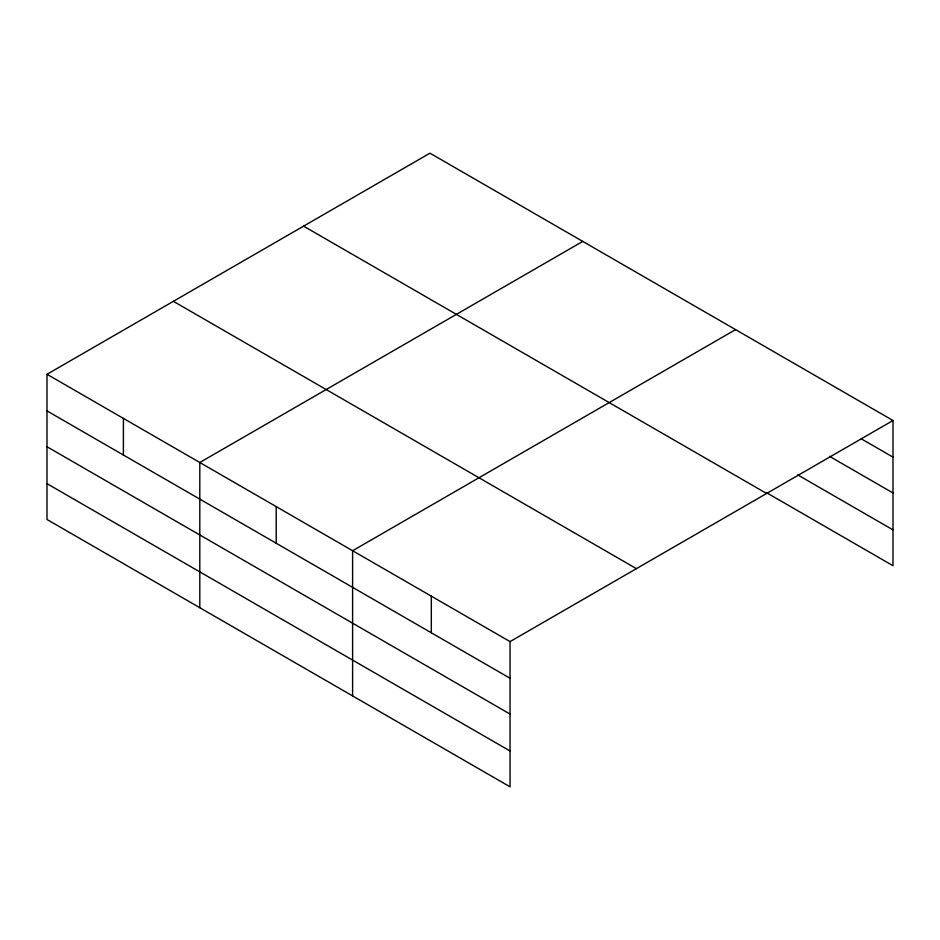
<?xml version="1.0" encoding="UTF-8"?>
<svg xmlns="http://www.w3.org/2000/svg" width="940" height="940" viewBox="0 0 940 940"><rect width="100%" height="100%" fill="white"/><g stroke="black" fill="none" stroke-linecap="round" stroke-linejoin="round"><path stroke-width="1.41" d="M47 374.285L510.044 641.609L510.044 786.815L47 519.491L47 374.285L429.956 153.185L893 420.509L893 565.716L766.041 492.419M582.765 241.404L199.797 462.504L199.797 607.71M735.562 329.623L352.606 550.722L352.606 695.929M510.044 641.609L893 420.509M861.263 438.815L893 457.146M829.515 456.323L893 492.971M797.778 474.912L893 529.89M303.585 226.141L766.617 493.477M173.383 301.317L636.415 568.653M47 410.909L510.044 678.245M47 446.747L510.044 714.071M47 483.654L510.044 750.99M431.319 596.172L431.319 632.796M276.207 506.613L276.207 543.238M123.398 418.394L123.398 455.019"/></g></svg>
